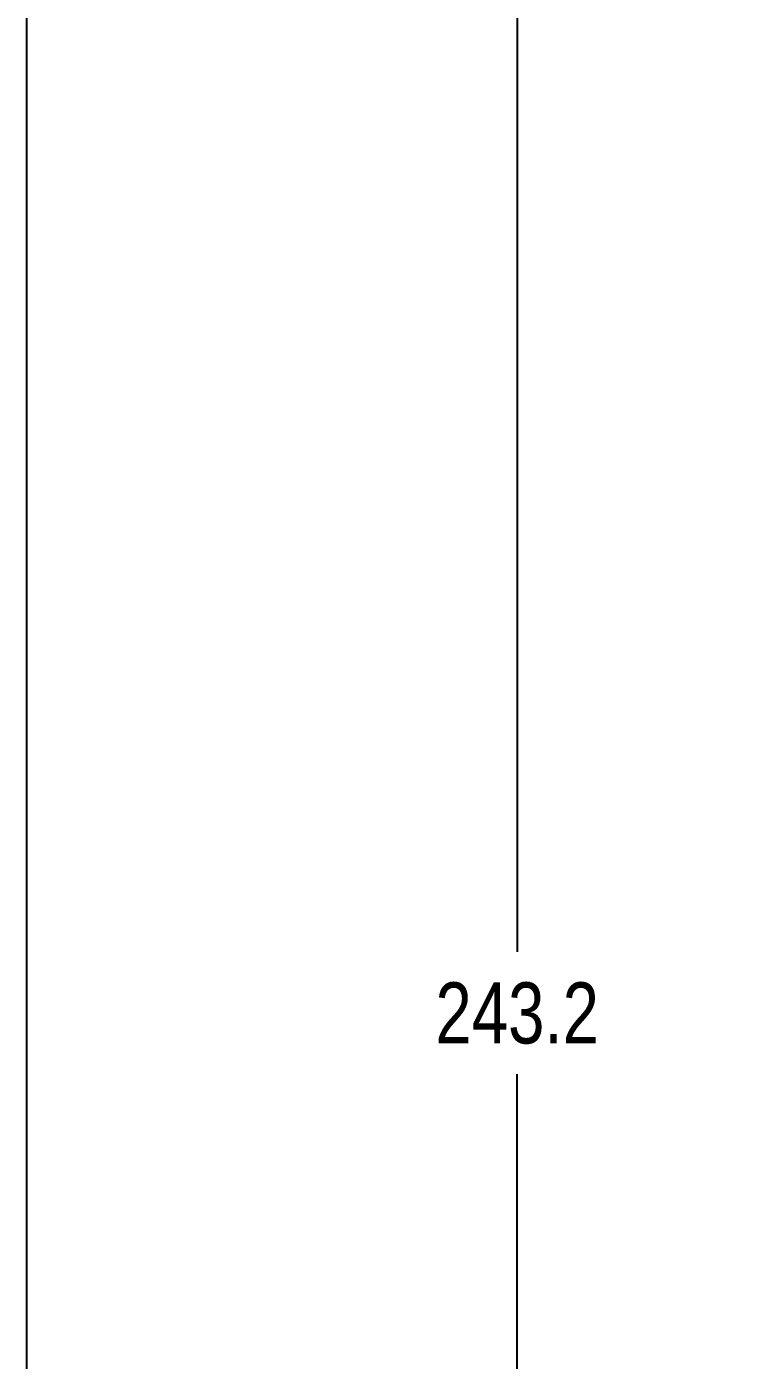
# Model space of a CAD drawing. Header units: inches. Extents: x 0 to 8.3, y 0 to 11.7.
# Drawn here: x 0 to 1.828, y 4.872 to 8.282 of the extents above; entities that cross this region are included whole.
import ezdxf

# ---------------------------------------------------------------- set-up
doc = ezdxf.new("R2010")
doc.units = ezdxf.units.IN
doc.header["$LTSCALE"] = 0.762205
doc.header["$MEASUREMENT"] = 0
doc.layers.get('0').update_dxf_attribs({"linetype": 'CONTINUOUS'})
doc.styles.get("Standard").update_dxf_attribs({"font": 'txt', "width": 0.8})
doc.dimstyles.new('DIMSTYLE_1', dxfattribs={"dimtxt": 0.15625, "dimasz": 0.1875, "dimexe": 0.125, "dimexo": 0.0625, "dimgap": 0.078125, "dimtad": 0, "dimtih": 1, "dimtoh": 1, "dimzin": 4, "dimdsep": 46, "dimtxsty": 'STANDARD', "dimblk": 'CLOSED', "dimblk1": 'CLOSED', "dimblk2": 'CLOSED', "dimcen": 0.09, "dimadec": 0, "dimazin": 0, "dimtfac": 1, "dimtofl": 0, "dimtmove": 0, "dimatfit": 3, "dimldrblk": 'CLOSED', "dimfxl": 1, "dimtolj": 1, "dimtzin": 4, "dimarcsym": 0})

# ---------------------------------------------------------------- blocks, each defined once
blk = doc.blocks.new('_CLOSED')
at = {"color": 0, "linetype": 'BYBLOCK'}
for p, q in [((0, 0), (-1, 0.167)), ((-1, 0.167), (-1, -0.167)), ((-1, -0.167), (0, 0)), ((-1, 0), (0, 0))]:
    blk.add_line(p, q, dxfattribs=at)
blk = doc.blocks.new('*D0')
at = {"color": 2, "linetype": 'CONTINUOUS'}
for p, q in [((2.3435, 10.5477), (1.1297, 10.5477)), ((1.2547, 10.5477), (1.2547, 5.9165)), ((1.2547, 0.9729), (1.2547, 5.604)), ((2.3435, 0.9729), (1.1297, 0.9729))]:
    blk.add_line(p, q, dxfattribs=at)
at = {"color": 2, "linetype": 'CONTINUOUS', "xscale": 0.1875, "yscale": 0.1875, "zscale": 0.1875}
for p, rotation in [((1.2547, 10.5477), 90), ((1.2547, 0.9729), 270)]:
    blk.add_blockref('_CLOSED', p, dxfattribs=dict(at, rotation=rotation))
at = {"color": 2, "linetype": 'CONTINUOUS', "insert": (1.2547, 5.8384), "char_height": 0.15625, "width": 0.625, "attachment_point": 2, "line_spacing_factor": 0.9}
blk.add_mtext('243.2', dxfattribs=at)

msp = doc.modelspace()

# ---------------------------------------------------------------- linework, layer by layer
at = {"color": 7, "linetype": 'CONTINUOUS'}
msp.add_line((0, 0), (0, 11.6929), dxfattribs=at)

# ---------------------------------------------------------------- dimensions: what is measured, and where the dimension line sits
at = {"color": 2, "linetype": 'CONTINUOUS'}
dim = msp.add_linear_dim(base=(1.2547, 0.9729), p1=(2.406, 10.5477), p2=(2.406, 0.9729), angle=270, dimstyle='DIMSTYLE_1', dxfattribs=at)
dim.commit()
dim.dimension.update_dxf_attribs({"geometry": '*D0', "text_midpoint": (1.2547, 5.7603), "dimtype": 160})

doc.saveas('drawing.dxf')
